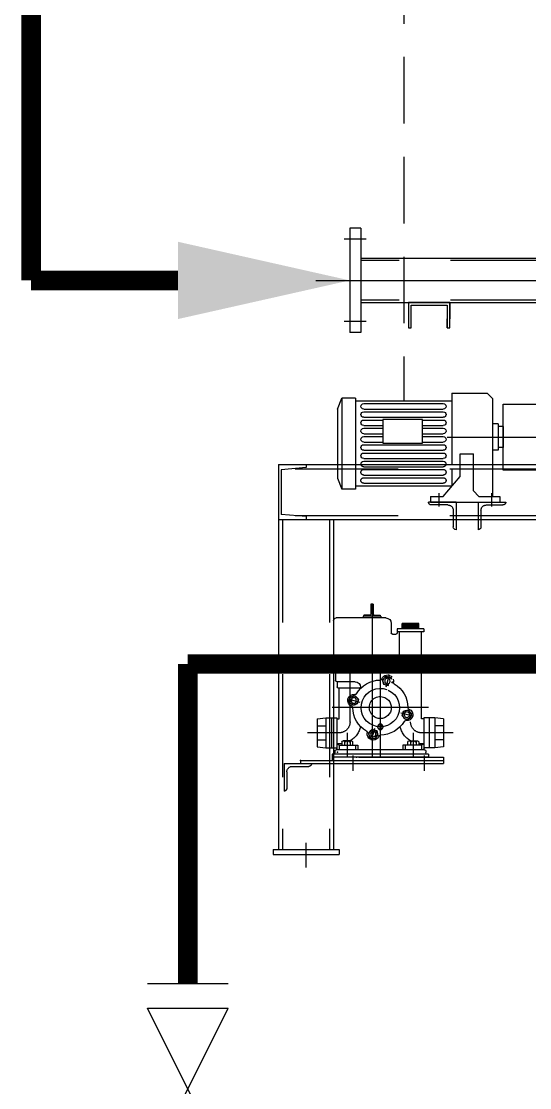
# Model space of a CAD drawing. Extents: x -446 to 204872, y -474580 to 19085.
# Drawn here: x 8414 to 8843, y 11173 to 12074 of the extents above; entities that cross this region are included whole.
import ezdxf

# ---------------------------------------------------------------- set-up
doc = ezdxf.new("R2010")
doc.units = 0
doc.header["$LTSCALE"] = 750
doc.header["$MEASUREMENT"] = 0
for name, pattern in [('CENTER', [2, 1.25, -0.25, 0.25, -0.25]), ('DASHED2', [0.375, 0.25, -0.125]), ('HIDDEN', [0.375, 0.25, -0.125])]:
    doc.linetypes.add(name, pattern=pattern)
doc.layers.get('0').update_dxf_attribs({"linetype": 'CONTINUOUS'})
doc.layers.get('DEFPOINTS').update_dxf_attribs({"linetype": 'CONTINUOUS'})
for name, color, linetype in [('1CEN', 1, 'CENTER'), ('3SEC', 3, 'CONTINUOUS'), ('5HID', 5, 'DASHED2'), ('6EL', 6, 'CONTINUOUS'), ('8HAT', 8, 'CONTINUOUS'), ('NOTES', 7, 'CONTINUOUS'), ('구름', 1, 'CONTINUOUS')]:
    doc.layers.add(name, color=color, linetype=linetype)

# ---------------------------------------------------------------- blocks, each defined once
blk = doc.blocks.new('A$C55EA614B')
at = {"color": 8}
for p, q in [((1904.6, 1027.9), (1904.6, 997.9)), ((1979.6, 1027.9), (1979.6, 983.4)), ((1836.7, 862.9), (1826.7, 852.9)), ((1900.7, 862.9), (1836.7, 862.9)), ((1900.7, 862.9), (1900.7, 732.9)), ((1826.7, 852.9), (1826.7, 732.9)), ((1900.7, 848.4), (2075.7, 848.4)), ((2075.7, 853.4), (2075.7, 732.9)), ((2075.7, 853.4), (2100.7, 853.4)), ((2100.7, 853.4), (2100.7, 732.9)), ((2108.7, 833.9), (2100.7, 853.4)), ((2108.7, 833.9), (2108.7, 732.9)), ((1807.6, 801.9), (1807.6, 763.9)), ((1807.6, 801.9), (1816.6, 801.9)), ((1816.6, 806.9), (1816.6, 758.9)), ((1816.6, 806.9), (1826.7, 806.9)), ((1807.6, 763.9), (1816.6, 763.9)), ((1816.6, 758.9), (1826.7, 758.9)), ((1885.7, 752.4), (1861.7, 752.4)), ((1861.7, 732.9), (1861.7, 752.4)), ((1885.7, 732.9), (1885.7, 752.4)), ((2215.9, 732.9), (365.9, 732.9)), ((2215.9, 732.9), (2215.9, 32.9)), ((2215.9, 632.9), (365.9, 632.9)), ((1847.9, 632.9), (1847.9, 619.4)), ((1852.9, 632.9), (1852.9, 614.4)), ((1893.2, 632.9), (1893.2, 614.4)), ((1898.2, 632.9), (1898.2, 619.4)), ((2115.9, 632.9), (2115.9, 32.9)), ((1955.9, 270.4), (1955.9, 363.9)), ((2112.6, 363.9), (2112.6, 340.9)), ((2076.6, 337.9), (2109.6, 337.9)), ((2109.6, 337.9), (2109.6, 328.9)), ((2066.6, 325.9), (2066.6, 327.9)), ((2066.6, 325.9), (2106.6, 325.9)), ((2105.9, 270.4), (2105.9, 325.9)), ((1915.9, 270.4), (1931.9, 272.4)), ((1931.9, 272.4), (1951.9, 272.4)), ((1931.9, 272.4), (1931.9, 217.4)), ((1941.9, 272.4), (1941.9, 217.4)), ((1951.9, 272.4), (1951.9, 214.3)), ((1980.2, 286.6), (1973.9, 280.3)), ((1973.9, 280.3), (1976.2, 271.6)), ((1976.2, 271.6), (1984.9, 269.2)), ((1988.9, 284.3), (1980.2, 286.6)), ((1984.9, 269.2), (1991.2, 275.6)), ((1991.2, 275.6), (1988.9, 284.3)), ((2109.9, 272.4), (2109.9, 214.3)), ((2129.9, 272.4), (2109.9, 272.4)), ((1915.9, 270.4), (1915.9, 219.4)), ((1915.9, 257.4), (1931.9, 257.4)), ((1951.9, 270.4), (1955.9, 270.4)), ((2029.9, 260.8), (2029.9, 251)), ((2031.9, 260.8), (2031.9, 251)), ((2109.9, 270.4), (2105.9, 270.4)), ((2037.4, 248.9), (2035.1, 240.2)), ((2035.1, 240.2), (2041.5, 233.9)), ((2046.1, 251.3), (2037.4, 248.9)), ((2041.5, 233.9), (2050.2, 236.2)), ((2052.5, 244.9), (2046.1, 251.3)), ((2050.2, 236.2), (2052.5, 244.9)), ((1915.9, 232.4), (1931.9, 232.4)), ((1915.9, 219.4), (1931.9, 217.4)), ((1931.9, 217.4), (1949.9, 217.4)), ((1950.4, 214.3), (2064.2, 214.3)), ((1955.9, 222.3), (1951.9, 225.1)), ((1955.9, 222.3), (1989.9, 222.3)), ((1955.9, 222.3), (1955.9, 214.3)), ((1960.9, 228.3), (1960.9, 222.3)), ((1960.9, 222.3), (1980.9, 222.3)), ((1978.4, 230.3), (1963.4, 230.3)), ((1965.9, 228.3), (1965.9, 222.3)), ((1975.9, 228.3), (1975.9, 222.3)), ((1980.9, 222.3), (1980.9, 228.3)), ((1985.9, 222.3), (1985.9, 214.3)), ((1989.9, 222.3), (1989.9, 214.3)), ((2064.2, 214.3), (2111.4, 214.3)), ((2105.9, 222.3), (2071.9, 222.3)), ((2071.9, 222.3), (2071.9, 214.3)), ((2075.9, 222.3), (2075.9, 214.3)), ((2080.9, 222.3), (2080.9, 228.3)), ((2100.9, 222.3), (2080.9, 222.3)), ((2083.3, 230.3), (2098.4, 230.3)), ((2085.9, 228.3), (2085.9, 222.3)), ((2095.9, 228.3), (2095.9, 222.3)), ((2100.9, 228.3), (2100.9, 222.3)), ((2105.9, 222.3), (2109.9, 225.1)), ((2105.9, 222.3), (2105.9, 214.3)), ((2129.9, 217.4), (2111.9, 217.4)), ((2070.2, 200.9), (1915.9, 200.9)), ((1915.9, 200.9), (1915.9, 194.9)), ((1915.9, 194.9), (1915.9, 188.9)), ((2115.9, 194.9), (1915.9, 194.9)), ((2072.8, 194.9), (1915.9, 194.9)), ((1943.4, 205.9), (2068, 205.9)), ((1943.4, 205.9), (1943.4, 200.9)), ((1943.4, 200.9), (2070.2, 200.9)), ((1948.4, 212.3), (1948.4, 208.9)), ((2068, 205.9), (2118.4, 205.9)), ((2074.9, 200.9), (2073.4, 200.9)), ((2113.4, 212.3), (2113.4, 208.9)), ((2115.9, 188.9), (1915.9, 188.9)), ((2225.9, 32.9), (2105.9, 32.9)), ((2105.9, 32.9), (2105.9, 23.9)), ((2225.9, 23.9), (2105.9, 23.9)), ((2225.9, 32.9), (2225.9, 23.9))]:
    blk.add_line(p, q, dxfattribs=at)
at = {"color": 8, "linetype": 'HIDDEN', "ltscale": 3}
for p, q in [((1826.7, 732.9), (1826.7, 674.9)), ((1802.9, 664.4), (1802.9, 664.4)), ((1943.2, 664.4), (1943.2, 664.4)), ((1837.9, 659.4), (1807.9, 659.4))]:
    blk.add_line(p, q, dxfattribs=at)
at = {"color": 8, "linetype": 'CENTER', "ltscale": 3}
for p, q in [((1950.9, 203.6), (1950.9, 175.8)), ((2080.9, 203.6), (2080.9, 175.8)), ((2165.9, 0), (2165.9, 45))]:
    blk.add_line(p, q, dxfattribs=at)
at = {"color": 8}
for centre, radius in [((2017.9, 339.2), 5), ((2079.1, 303.8), 5), ((1982.6, 277.9), 7.83), ((1982.6, 277.9), 5), ((2030.9, 255.9), 5), ((2043.8, 242.6), 7.83), ((2043.8, 242.6), 5)]:
    blk.add_circle(centre, radius, dxfattribs=at)
at = {"color": 8, "linetype": 'HIDDEN', "ltscale": 3}
blk.add_arc((1938.2, 664.4), 5, 270, 0, dxfattribs=at)
at = {"color": 8}
for centre, radius, start, end in [((1852.9, 619.4), 5, 180, 270), ((1893.2, 619.4), 5, 270, 0), ((2017.9, 339.2), 11, 19.6296, 141.3056), ((2030.9, 290.9), 50, 120.2653, 179.7347), ((2004.1, 336.6), 3, 300.2653, 10.3704), ((2017.9, 339.2), 11, 161.0607, 190.3704), ((2030.9, 290.9), 50, 30.2653, 89.7347), ((2076.6, 327.9), 10, 90, 180), ((2109.6, 340.9), 3, 270, 0), ((2030.9, 290.9), 35, 114.4837, 293.1791), ((2030.9, 290.9), 35, 293.1791, 109.5687), ((2030.9, 290.9), 20, 292.6899, 114.973), ((2076.6, 317.6), 3, 210.2653, 280.3704), ((2079.1, 303.8), 11, 289.6296, 100.3704), ((2106.6, 328.9), 3, 270, 0), ((1977.9, 291.1), 3, 289.6296, 359.7347), ((2030.9, 290.9), 20, 114.973, 292.6899), ((2083.9, 290.6), 3, 109.6296, 179.7347), ((1982.6, 277.9), 11, 109.6296, 280.3704), ((2030.9, 290.9), 50, 300.2653, 359.7347), ((1985.1, 264.2), 3, 30.2653, 100.3704), ((2030.9, 290.9), 50, 210.2653, 269.7347), ((2030.6, 237.9), 3, 19.6296, 89.7347), ((2043.8, 242.6), 11, 199.6296, 335.2558), ((2043.8, 242.6), 11, 335.2558, 10.3704), ((2057.6, 245.1), 3, 120.2653, 190.3704), ((1950.4, 212.3), 2, 90, 180), ((1949.9, 215.4), 2, 0, 90), ((1963.4, 227.7), 2.56, 12.8825, 167.1175), ((1970.9, 222.9), 7.33, 46.9749, 133.0251), ((1978.4, 227.7), 2.56, 12.8825, 167.1175), ((2083.4, 227.7), 2.56, 12.8825, 167.1175), ((2090.9, 222.9), 7.33, 46.9749, 133.0251), ((2098.4, 227.7), 2.56, 12.8825, 167.1175), ((2105.9, 264.9), 40, 262.8192, 275.7392), ((2111.9, 215.4), 2, 90, 180), ((2111.4, 212.3), 2, 0, 90), ((1945.4, 208.9), 3, 270, 0), ((2116.4, 208.9), 3, 180, 270)]:
    blk.add_arc(centre, radius, start, end, dxfattribs=at)
for p in [(1915.9, 194.9), (1915.9, 194.9), (1943.4, 200.9), (1943.4, 200.9), (2108.4, 209.6), (2108.4, 209.6)]:
    blk.add_point(p, dxfattribs=at)
at = {"layer": '1CEN', "color": 8}
for p, q in [((2056.3, 1142.9), (2096.3, 1142.9)), ((2148, 1067.9), (229.3, 1067.9)), ((2056.3, 992.9), (2096.3, 992.9)), ((1909.3, 782.9), (1531.5, 782.9)), ((1865.1, 782.9), (1798, 782.9)), ((1828.7, 681), (1828.7, 656.8)), ((1924.8, 681), (1924.8, 656.8)), ((2045.9, 478.9), (2045.9, 200.9)), ((2030.9, 385.1), (2030.9, 200.9)), ((2015, 350.2), (2020.9, 328.1)), ((2085.9, 264.9), (2085.9, 363.9)), ((2090.2, 306.8), (2068.1, 300.9)), ((1943.4, 290.9), (2118.4, 290.9)), ((1971.5, 275), (1993.6, 280.9)), ((2046.7, 231.5), (2040.8, 253.6)), ((1898.4, 244.9), (1955.9, 244.9)), ((1970.9, 244.9), (1970.9, 200.9)), ((2090.9, 244.9), (2090.9, 200.9)), ((2105.9, 244.9), (2163.1, 244.9))]:
    blk.add_line(p, q, dxfattribs=at)
for centre, radius, start, end in [((1955.9, 264.9), 20, 270, 0), ((1955.9, 264.9), 40, 300.1246, 347.3869), ((2105.9, 264.9), 40, 192.6131, 239.8754), ((2105.9, 264.9), 20, 180, 270), ((1955.9, 264.9), 40, 264.2608, 277.1808)]:
    blk.add_arc(centre, radius, start, end, dxfattribs=at)
at = {"layer": '3SEC', "color": 8, "linetype": 'HIDDEN'}
for p, q in [((2115.9, 448.9), (2115.9, 363.9)), ((2009.6, 338.1), (2009.2, 336.8)), ((2009.2, 336.8), (2010.8, 335.2)), ((2011.5, 345.5), (2010.8, 342.7)), ((2020.2, 347.9), (2011.5, 345.5)), ((2015.6, 330.5), (2024.3, 332.8)), ((2026.6, 341.5), (2020.2, 347.9)), ((2024.3, 332.8), (2026.6, 341.5)), ((2076.8, 312.5), (2070.5, 306.1)), ((2085.5, 310.2), (2076.8, 312.5)), ((2070.5, 306.1), (2072.8, 297.4)), ((2072.8, 297.4), (2081.5, 295.1)), ((2081.5, 295.1), (2087.8, 301.5)), ((2087.8, 301.5), (2085.5, 310.2)), ((2119.9, 272.4), (2119.9, 217.4)), ((2129.9, 272.4), (2129.9, 217.4)), ((2145.9, 270.4), (2129.9, 272.4)), ((2145.9, 257.4), (2129.9, 257.4)), ((2145.9, 270.4), (2145.9, 219.4)), ((2145.9, 232.4), (2129.9, 232.4)), ((2145.9, 219.4), (2129.9, 217.4)), ((2070.2, 200.9), (2118.4, 200.9)), ((2118.4, 194.9), (2072.8, 194.9)), ((2118.4, 205.9), (2118.4, 200.9)), ((2118.4, 200.9), (2118.4, 194.9))]:
    blk.add_line(p, q, dxfattribs=at)
blk.add_circle((2079.1, 303.8), 7.83, dxfattribs=at)
for centre, radius, start, end in [((2017.9, 339.2), 7.83, 253.4018, 154.2611), ((2031.1, 343.9), 3, 199.6296, 269.7347)]:
    blk.add_arc(centre, radius, start, end, dxfattribs=at)
at = {"layer": '5HID', "color": 8}
for p, q in [((1715.6, 1103.9), (2066.3, 1103.9)), ((1715.6, 1031.9), (2066.3, 1031.9)), ((1909.6, 981.7), (1909.6, 997.9)), ((1974.6, 981.7), (1974.6, 983.4))]:
    blk.add_line(p, q, dxfattribs=at)
at = {"layer": '6EL', "color": 8}
for p, q in [((2066.3, 1162.9), (2066.3, 972.9)), ((2066.3, 1162.9), (2086.3, 1162.9)), ((2086.3, 1162.9), (2086.3, 972.9)), ((2066.3, 972.9), (2086.3, 972.9))]:
    blk.add_line(p, q, dxfattribs=at)
blk.add_lwpolyline([(1715.6, 1107.9), (2066.3, 1107.9), (2066.3, 1027.9), (1715.6, 1027.9)], dxfattribs=at)
blk.add_lwpolyline([(1909.6, 981.7), (1904.6, 981.7), (1904.6, 1027.9), (1979.6, 1027.9), (1979.6, 981.7), (1974.6, 981.7), (1974.6, 1022.9), (1909.6, 1022.9), (1909.6, 981.7)], close=True, dxfattribs=at)
at = {"layer": '8HAT', "color": 8}
for p, q in [((2061.1, 843.9), (1916.4, 843.9)), ((2061.1, 833.9), (1916.4, 833.9)), ((2061.1, 828.9), (1916.4, 828.9)), ((2061.1, 818.9), (1916.4, 818.9)), ((1954.1, 814.9), (2026.2, 814.9)), ((1954.1, 771.6), (1954.1, 814.9)), ((2026.2, 814.9), (2026.2, 771.6)), ((1954.1, 813.9), (1916.4, 813.9)), ((1954.1, 803.9), (1916.4, 803.9)), ((1954.1, 798.9), (1916.4, 798.9)), ((2061.1, 813.9), (2026.2, 813.9)), ((2061.1, 803.9), (2026.2, 803.9)), ((2061.1, 798.9), (2026.2, 798.9)), ((1954.1, 788.9), (1916.4, 788.9)), ((1954.1, 783.9), (1916.4, 783.9)), ((2061.1, 788.9), (2026.2, 788.9)), ((2061.1, 783.9), (2026.2, 783.9)), ((1954.1, 773.9), (1916.4, 773.9)), ((2061.1, 768.9), (1916.4, 768.9)), ((2061.1, 758.9), (1916.4, 758.9)), ((2026.2, 771.6), (1954.1, 771.6)), ((2061.1, 773.9), (2026.2, 773.9)), ((2061.1, 753.9), (1916.4, 753.9)), ((2061.1, 743.9), (1916.4, 743.9)), ((2061.1, 738.9), (1916.4, 738.9)), ((2043.9, 478.9), (2047.9, 478.9)), ((2043.9, 478.9), (2043.9, 460.9)), ((2047.9, 478.9), (2047.9, 460.9)), ((2020.9, 453.9), (2110.9, 453.9)), ((2029.9, 456.9), (2061.9, 456.9)), ((2029.9, 456.9), (2029.9, 453.9)), ((2041.9, 458.9), (2030.9, 458.9)), ((2030.9, 458.9), (2030.9, 456.9)), ((2049.9, 458.9), (2060.9, 458.9)), ((2060.9, 458.9), (2060.9, 456.9)), ((2061.9, 456.9), (2061.9, 453.9)), ((1951.7, 433.9), (1951.7, 428.9)), ((1951.7, 433.9), (1967.3, 433.9)), ((1951.7, 428.9), (1969.5, 428.9)), ((1955.9, 373.9), (1955.9, 428.9)), ((1960.9, 443.9), (1962.8, 443.9)), ((1960.9, 433.9), (1960.9, 443.9)), ((1962.8, 443.9), (1990.9, 443.9)), ((1962.9, 433.9), (1962.9, 443.9)), ((1964.9, 439.3), (1964.9, 443.9)), ((1964.9, 433.9), (1964.9, 439.3)), ((1966.9, 434.8), (1966.9, 443.9)), ((1966.9, 433.9), (1966.9, 434.8)), ((1967.3, 433.9), (2000, 433.9)), ((1968.9, 433.9), (1968.9, 443.9)), ((1969.5, 428.9), (2000, 428.9)), ((1970.9, 433.9), (1970.9, 443.9)), ((1972.9, 433.9), (1972.9, 443.9)), ((1974.9, 433.9), (1974.9, 443.9)), ((1976.9, 433.9), (1976.9, 443.9)), ((1978.9, 433.9), (1978.9, 443.9)), ((1980.9, 433.9), (1980.9, 443.9)), ((1982.9, 433.9), (1982.9, 443.9)), ((1984.9, 433.9), (1984.9, 443.9)), ((1986.9, 433.9), (1986.9, 443.9)), ((1988.9, 433.9), (1988.9, 443.9)), ((1990.9, 433.9), (1990.9, 443.9)), ((1995.9, 373.9), (1995.9, 428.9)), ((2000, 433.9), (2000, 428.9)), ((2000, 428.9), (2000, 426.9)), ((2010.9, 443.9), (2010.9, 426.9)), ((2003, 423.9), (2007.9, 423.9)), ((1951.7, 373.9), (2115.9, 373.9)), ((1951.7, 373.9), (1951.7, 363.9)), ((1951.7, 368.9), (2115.9, 368.9)), ((1951.7, 363.9), (2115.9, 363.9)), ((2001.5, 363.9), (2115.9, 363.9))]:
    blk.add_line(p, q, dxfattribs=at)
at = {"layer": '8HAT', "color": 8, "linetype": 'DASHED2'}
for p, q in [((2185.9, 725.4), (365.9, 725.4)), ((1861.7, 684.9), (1861.7, 732.9)), ((1885.7, 711.4), (1885.7, 732.9)), ((1900.7, 725.4), (1900.7, 693.8)), ((2061.1, 728.9), (1916.4, 728.9)), ((2061.1, 723.9), (1916.4, 723.9)), ((2075.7, 732.9), (2075.7, 688.4)), ((2100.7, 732.9), (2100.7, 688.4)), ((2108.7, 732.9), (2108.7, 707.9)), ((2165.9, 732.9), (2165.9, 727.6)), ((2165.9, 727.6), (2210.9, 723.6)), ((2210.9, 723.6), (2210.9, 642.1)), ((1916.8, 674.9), (1885.7, 711.4)), ((2061.1, 713.9), (1916.4, 713.9)), ((2061.1, 708.9), (1916.4, 708.9)), ((2061.1, 698.9), (1916.4, 698.9)), ((2108.7, 707.9), (2100.7, 688.4)), ((1861.7, 684.9), (1851.7, 674.9)), ((1901, 693.4), (2075.7, 693.4)), ((2075.7, 688.4), (2100.7, 688.4)), ((1852.9, 664.4), (1802.9, 664.4)), ((1813.7, 674.9), (1813.7, 664.4)), ((1851.7, 674.9), (1813.7, 674.9)), ((1939.8, 664.4), (1813.7, 664.4)), ((1852.9, 664.4), (1852.9, 632.9)), ((1893.2, 664.4), (1943.2, 664.4)), ((1893.2, 664.4), (1893.2, 632.9)), ((1939.8, 674.9), (1916.8, 674.9)), ((1939.8, 674.9), (1939.8, 664.4)), ((2185.9, 640.4), (365.9, 640.4)), ((1847.9, 649.4), (1847.9, 632.9)), ((1898.2, 649.4), (1898.2, 632.9)), ((1908.2, 659.4), (1938.2, 659.4)), ((2165.9, 638.2), (2210.9, 642.1)), ((2123.4, 632.9), (2123.4, 32.9)), ((2165.9, 638.2), (2165.9, 632.9)), ((2208.4, 632.9), (2208.4, 32.9)), ((2175.9, 194.9), (2115.9, 194.9)), ((2175.9, 194.9), (2175.9, 188.9)), ((2205.9, 188.9), (2115.9, 188.9)), ((2155.9, 188.9), (2155.9, 188.9)), ((2190.9, 183.9), (2160.9, 183.9)), ((2205.9, 188.9), (2205.9, 138.9)), ((2200.9, 173.9), (2200.9, 143.9))]:
    blk.add_line(p, q, dxfattribs=at)
at = {"layer": '8HAT', "color": 8}
blk.add_lwpolyline([(1807.6, 842.9), (1732.6, 842.9), (1732.6, 722.9), (1807.6, 722.9)], close=True, dxfattribs=at)
for centre, radius, start, end in [((1916.4, 838.9), 5, 90, 270), ((2061.1, 838.9), 5, 270, 90), ((1916.4, 823.9), 5, 90, 270), ((2061.1, 823.9), 5, 270, 90), ((1916.4, 808.9), 5, 90, 270), ((1916.4, 793.9), 5, 90, 270), ((2061.1, 808.9), 5, 270, 90), ((2061.1, 793.9), 5, 270, 90), ((1916.4, 778.9), 5, 90, 270), ((2061.1, 778.9), 5, 270, 90), ((1916.4, 763.9), 5, 90, 270), ((2061.1, 763.9), 5, 270, 90), ((1916.4, 748.9), 5, 90, 270), ((1916.4, 733.9), 5, 90, 191.537), ((2061.1, 748.9), 5, 270, 90), ((2061.1, 733.9), 5, 348.463, 90), ((2020.9, 443.9), 10, 90, 180), ((2041.9, 460.9), 2, 270, 0), ((2049.9, 460.9), 2, 180, 270), ((2110.9, 448.9), 5, 0, 90), ((2003, 426.9), 3, 180, 270), ((2007.9, 426.9), 3, 270, 0)]:
    blk.add_arc(centre, radius, start, end, dxfattribs=at)
at = {"layer": '8HAT', "color": 8, "linetype": 'DASHED2'}
for centre, radius, start, end in [((1916.4, 718.9), 5, 90, 270), ((1916.4, 733.9), 5, 191.537, 270), ((2061.1, 733.9), 5, 270, 348.463), ((2061.1, 718.9), 5, 270, 90), ((1916.4, 703.9), 5, 90, 270), ((2061.1, 703.9), 5, 270, 90), ((1807.9, 664.4), 5, 180, 270), ((1837.9, 649.4), 10, 0, 90), ((1908.2, 649.4), 10, 90, 180), ((2160.9, 188.9), 5, 180, 270), ((2190.9, 173.9), 10, 0, 90), ((2205.9, 143.9), 5, 180, 270)]:
    blk.add_arc(centre, radius, start, end, dxfattribs=at)
blk.add_point((2175.9, 194.9), dxfattribs=at)
at = {"layer": 'DEFPOINTS', "color": 8, "linetype": 'ByBlock'}
for p in [(1802.9, 664.4), (1950.9, 203.6), (1978.4, 209.6), (2080.9, 203.6), (2080.9, 203.6), (1915.9, 188.9)]:
    blk.add_point(p, dxfattribs=at)
blk = doc.blocks.new('A$C74143E12')
at = {"layer": '구름', "color": 7, "ltscale": 10, "xscale": 1.889999999998688, "yscale": 1.889999999998688, "zscale": 1.889999999998688}
blk.add_blockref('A$C55EA614B', (0, 0), dxfattribs=at)
blk = doc.blocks.new('A$C08177B49')
at = {"color": 4}
for p, q in [((2.009, 4.631), (0, 0.617)), ((0, 4.631), (2.009, 0.617))]:
    blk.add_line(p, q, dxfattribs=at)
at = {"layer": 'NOTES', "color": 4, "linetype": 'Continuous', "lineweight": 25}
for p, q in [((2.009, 5.248), (0, 5.248)), ((2.009, 4.631), (0, 4.631)), ((2.009, 0.617), (0, 0.617)), ((2.009, 0), (0, 0))]:
    blk.add_line(p, q, dxfattribs=at)

msp = doc.modelspace()

# ---------------------------------------------------------------- linework, layer by layer
at = {"color": 1, "linetype": 'HIDDEN', "ltscale": 0.3}
msp.add_line((8736.94, 14406.6), (8736.94, 11753.37), dxfattribs=at)
at = {"color": 2, "ltscale": 5, "const_width": 16.51}
for points in [[(8422.3, 12832.36), (8422.3, 11855.32)], [(8422.3, 11855.32), (8546.41, 11855.32)], [(8554.57, 11531.24), (8554.57, 11261.44)], [(8554.57, 11531.24), (8889.65, 11531.24)]]:
    msp.add_lwpolyline(points, dxfattribs=at)
at = {"color": 2, "ltscale": 5}
msp.add_solid([(8546.41, 11822.7), (8546.41, 11887.94), (8691.36, 11855.32)], dxfattribs=at)

# ---------------------------------------------------------------- block references
at = {"color": 7, "xscale": -0.24575265, "yscale": 0.24575265, "zscale": 0.24575265}
msp.add_blockref('A$C74143E12', (9660.39, 11359.33), dxfattribs=at)
at = {"color": 7, "xscale": 33.972846336, "yscale": 33.972846336, "zscale": 33.972846336, "rotation": 180}
msp.add_blockref('A$C08177B49', (8588.7, 11261.44), dxfattribs=at)

doc.saveas('drawing.dxf')
